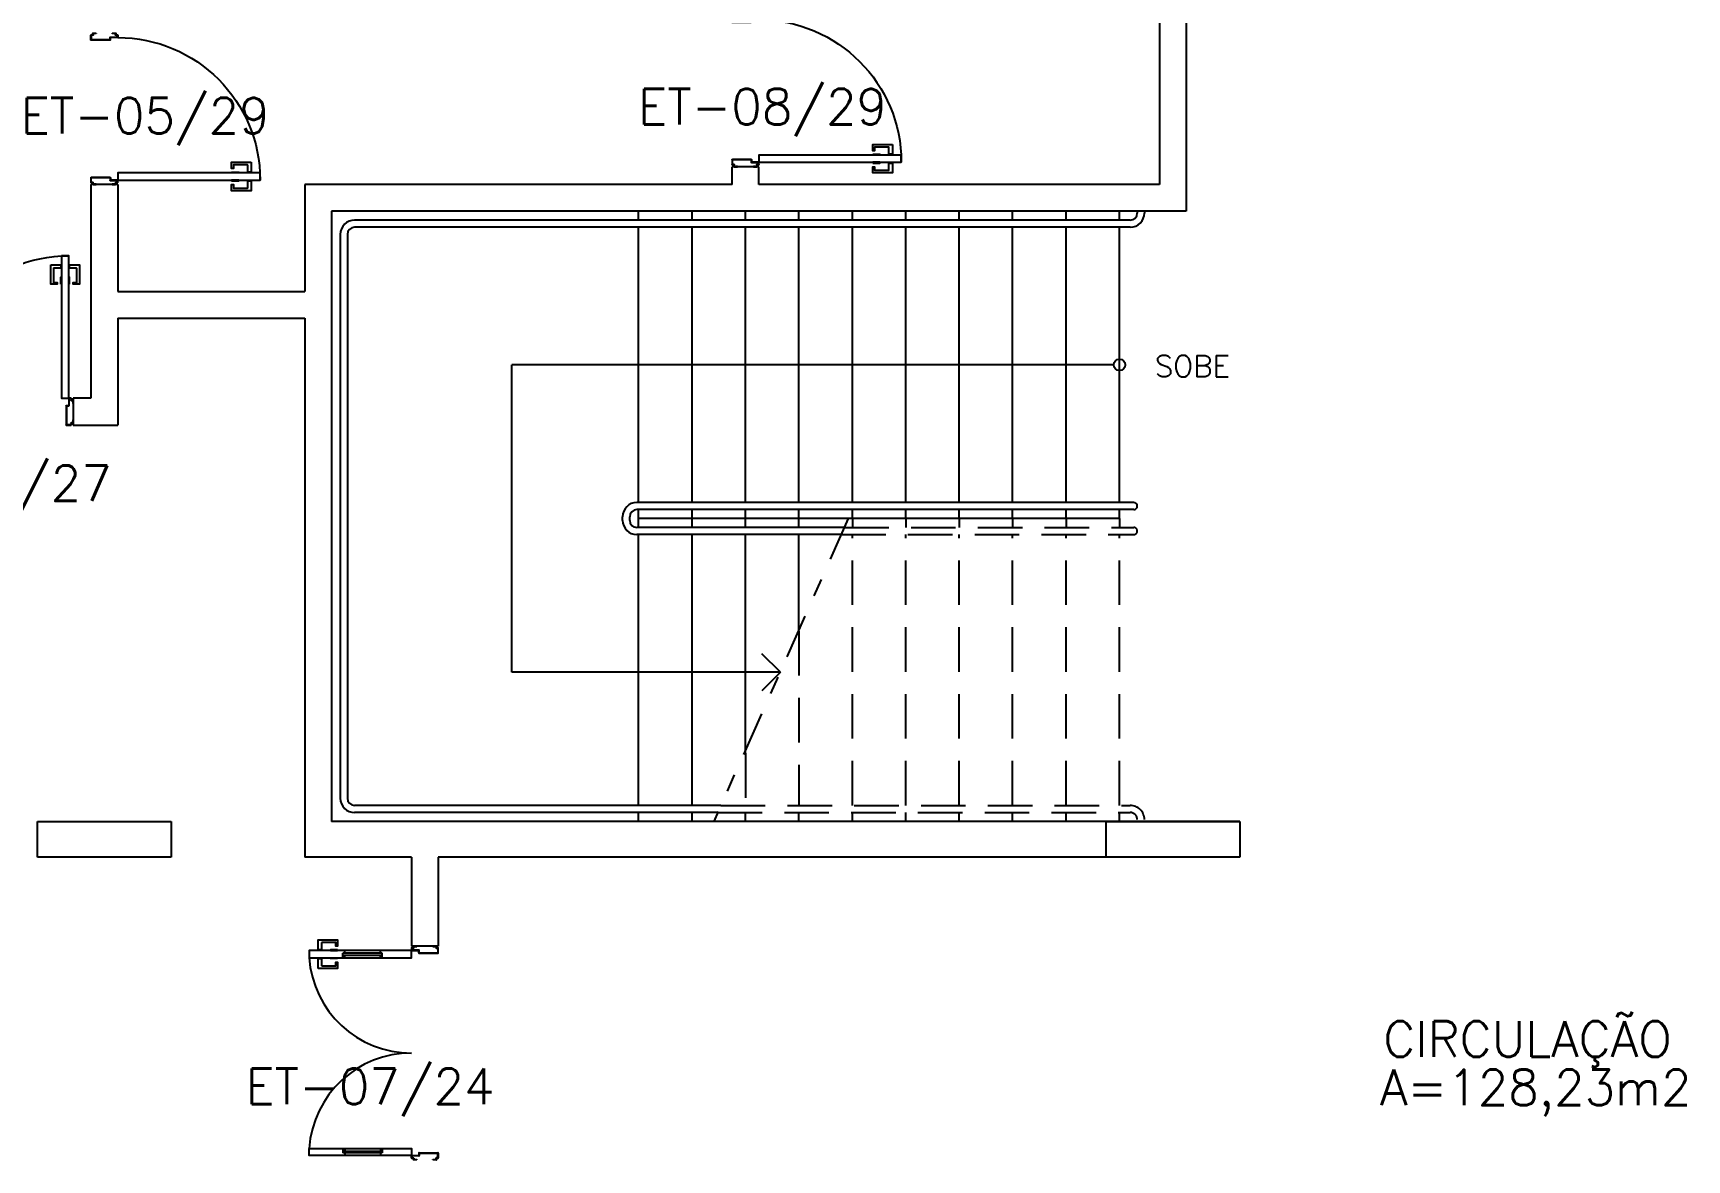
# Model space of a CAD drawing. Header units: millimetres. Extents: x 2686 to 2939, y 1294 to 1441.
# Drawn here: x 2889.9 to 2899.18, y 1354.65 to 1360.97 of the extents above; entities that cross this region are included whole.
import ezdxf

# ---------------------------------------------------------------- set-up
doc = ezdxf.new("R2010")
doc.units = ezdxf.units.MM
doc.linetypes.add('DASHDOT2', pattern=[0.5, 0.25, -0.125, 0, -0.125])
doc.linetypes.add('HIDDEN', pattern=[0.375, 0.25, -0.125])
for name, color, linetype in [('AR-ALV', 2, 'Continuous'), ('AR-CORR', 2, 'Continuous'), ('AR-DASH', 1, 'DASHDOT2'), ('AR-ESTC', 3, 'Continuous'), ('AR-PIS', 1, 'Continuous'), ('AR-PM', 2, 'Continuous'), ('AR-PORTA', 1, 'Continuous'), ('AR-PROJ', 1, 'HIDDEN'), ('AR-SIM', 2, 'Continuous'), ('AR-TXTESQ2', 2, 'Continuous'), ('AR-VIDRO', 2, 'Continuous'), ('ENDEREÇO', 2, 'Continuous'), ('maçaneta', 1, 'Continuous'), ('mov', 1, 'Continuous'), ('PM-PERFIL U-C', 2, 'Continuous'), ('pm1', 2, 'Continuous'), ('pm2', 2, 'Continuous'), ('TEXTO', 2, 'Continuous'), ('Área', 2, 'Continuous')]:
    doc.layers.add(name, color=color, linetype=linetype)
doc.styles.add('S12', font='simplex.shx', dxfattribs={"width": 1.1, "height": 0.12})
doc.styles.add('UNB-100', font='simplex.shx', dxfattribs={"height": 0.2})
doc.styles.add('UNB1-100', font='simplex.shx', dxfattribs={"height": 0.2})

# ---------------------------------------------------------------- blocks, each defined once
blk = doc.blocks.new('PM3C')
at = {"layer": 'maçaneta'}
for points in [[(0.02, 0.9), (-0.035, 0.9), (-0.035, 0.79), (0, 0.79), (0, 0.8), (-0.02, 0.8), (-0.02, 0.8785, -0.414214), (-0.0185, 0.88), (0.02, 0.88)], [(0.125, 0.9), (0.07, 0.9), (0.07, 0.88), (0.1085, 0.88, -0.414214), (0.11, 0.8785), (0.11, 0.8), (0.09, 0.8), (0.09, 0.79), (0.125, 0.79)]]:
    blk.add_lwpolyline(points, format="xyb", close=True, dxfattribs=at)
for points in [[(0.02, 0.79), (0.02, 0.83), (0.025, 0.83), (0.025, 0.79)], [(0.07, 0.79), (0.07, 0.83), (0.065, 0.83), (0.065, 0.79)]]:
    blk.add_lwpolyline(points, close=True, dxfattribs=at)
at = {"layer": 'mov'}
blk.add_arc((0.025, 0.15), 0.8, 0, 90, dxfattribs=at)
at = {"layer": 'PM-PERFIL U-C'}
for p, q in [((0, 0.12), (0, 0.1385)), ((0.002, 0.12), (0, 0.12)), ((0.0015, 0.14), (0.01, 0.14)), ((0.002, 0.138), (0.002, 0.12)), ((0.0105, 0.138), (0.002, 0.138)), ((0.01, 0.14), (0.01, 0.1485)), ((0.0115, 0.15), (0.0235, 0.15)), ((0.012, 0.148), (0.012, 0.1395)), ((0.023, 0.148), (0.012, 0.148)), ((0.023, 0.1085), (0.023, 0.148)), ((0.038, 0.107), (0.0245, 0.107)), ((0.025, 0.1485), (0.025, 0.109)), ((0.0385, 0.109), (0.025, 0.109)), ((0.038, 0.107), (0.038, 0.002)), ((0.04, 0.1075), (0.04, 0.0015)), ((0.81, 0.1075), (0.81, 0.0015)), ((0.8115, 0.109), (0.825, 0.109)), ((0.812, 0.107), (0.8255, 0.107)), ((0.812, 0.107), (0.812, 0.002)), ((0.825, 0.1485), (0.825, 0.109)), ((0.8385, 0.15), (0.8265, 0.15)), ((0.827, 0.148), (0.838, 0.148)), ((0.827, 0.1085), (0.827, 0.148)), ((0.838, 0.148), (0.838, 0.1395)), ((0.8395, 0.138), (0.848, 0.138)), ((0.84, 0.14), (0.84, 0.1485)), ((0.8485, 0.14), (0.84, 0.14)), ((0.848, 0.138), (0.848, 0.12)), ((0.848, 0.12), (0.85, 0.12)), ((0.85, 0.12), (0.85, 0.1385)), ((0, 0.03), (0.002, 0.03)), ((0, 0.0115), (0, 0.03)), ((0.01, 0.01), (0.0015, 0.01)), ((0.002, 0.03), (0.002, 0.012)), ((0.002, 0.012), (0.0105, 0.012)), ((0.01, 0.0015), (0.01, 0.01)), ((0.0385, 0), (0.0115, 0)), ((0.012, 0.0105), (0.012, 0.002)), ((0.012, 0.002), (0.038, 0.002)), ((0.8115, 0), (0.8385, 0)), ((0.838, 0.002), (0.812, 0.002)), ((0.838, 0.0105), (0.838, 0.002)), ((0.848, 0.012), (0.8395, 0.012)), ((0.84, 0.0015), (0.84, 0.01)), ((0.84, 0.01), (0.8485, 0.01)), ((0.85, 0.03), (0.848, 0.03)), ((0.848, 0.03), (0.848, 0.012)), ((0.85, 0.0115), (0.85, 0.03))]:
    blk.add_line(p, q, dxfattribs=at)
for centre, start, end in [((0.0015, 0.1385), 90, 180), ((0.0115, 0.1485), 90, 180), ((0.0105, 0.1395), 270, 0), ((0.0245, 0.1085), 180, 270), ((0.0235, 0.1485), 360, 90), ((0.0385, 0.1075), 0, 90), ((0.8115, 0.1075), 90, 180), ((0.8265, 0.1485), 90, 180), ((0.8255, 0.1085), 270, 0), ((0.8395, 0.1395), 180, 270), ((0.8385, 0.1485), 0, 90), ((0.8485, 0.1385), 0, 90), ((0.0015, 0.0115), 180, 270), ((0.0115, 0.0015), 180, 270), ((0.0105, 0.0105), 0, 90), ((0.0385, 0.0015), 269.93864, 0), ((0.8115, 0.0015), 180, 270.06136), ((0.8395, 0.0105), 90, 180), ((0.8385, 0.0015), 270, 0), ((0.8485, 0.0115), 270, 0)]:
    blk.add_arc(centre, 0.0015, start, end, dxfattribs=at)
at = {"layer": 'pm1'}
blk.add_lwpolyline([(0.065, 0.95), (0.065, 0.15), (0.025, 0.15), (0.025, 0.95)], close=True, dxfattribs=at)
blk = doc.blocks.new('marco-d')
at = {"layer": 'PM-PERFIL U-C'}
for p, q in [((-0.0135, 0), (-0.0015, 0)), ((-0.025, -0.03), (-0.025, -0.0115)), ((-0.023, -0.03), (-0.025, -0.03)), ((-0.0235, -0.01), (-0.015, -0.01)), ((-0.0145, -0.012), (-0.023, -0.012)), ((-0.023, -0.012), (-0.023, -0.03)), ((-0.015, -0.01), (-0.015, -0.0015)), ((-0.002, -0.002), (-0.013, -0.002)), ((-0.013, -0.002), (-0.013, -0.0105)), ((-0.002, -0.0415), (-0.002, -0.002)), ((0.013, -0.043), (-0.0005, -0.043)), ((0, -0.0015), (0, -0.041)), ((0.0135, -0.041), (0, -0.041)), ((0.013, -0.043), (0.013, -0.148)), ((0.015, -0.0425), (0.015, -0.1485)), ((-0.025, -0.1385), (-0.025, -0.12)), ((-0.025, -0.12), (-0.023, -0.12)), ((-0.015, -0.14), (-0.0235, -0.14)), ((-0.023, -0.12), (-0.023, -0.138)), ((-0.023, -0.138), (-0.0145, -0.138)), ((-0.015, -0.1485), (-0.015, -0.14)), ((0.0135, -0.15), (-0.0135, -0.15)), ((-0.013, -0.1395), (-0.013, -0.148)), ((-0.013, -0.148), (0.013, -0.148))]:
    blk.add_line(p, q, dxfattribs=at)
for centre, start, end in [((-0.0135, -0.0015), 90, 180), ((-0.0015, -0.0015), 360, 90), ((-0.0235, -0.0115), 90, 180), ((-0.0145, -0.0105), 270, 0), ((-0.0005, -0.0415), 180, 270), ((0.0135, -0.0425), 0, 90), ((-0.0235, -0.1385), 180, 270), ((-0.0135, -0.1485), 180, 270), ((-0.0145, -0.1395), 0, 90), ((0.0135, -0.1485), 269.93864, 0)]:
    blk.add_arc(centre, 0.0015, start, end, dxfattribs=at)
blk = doc.blocks.new('marco-e')
at = {"layer": 'PM-PERFIL U-C'}
for p, q in [((-0.015, -0.0425), (-0.015, -0.1485)), ((-0.0135, -0.041), (0, -0.041)), ((-0.013, -0.043), (0.0005, -0.043)), ((-0.013, -0.043), (-0.013, -0.148)), ((0, -0.0015), (0, -0.041)), ((0.0135, 0), (0.0015, 0)), ((0.002, -0.0415), (0.002, -0.002)), ((0.002, -0.002), (0.013, -0.002)), ((0.013, -0.002), (0.013, -0.0105)), ((0.0145, -0.012), (0.023, -0.012)), ((0.015, -0.01), (0.015, -0.0015)), ((0.0235, -0.01), (0.015, -0.01)), ((0.023, -0.012), (0.023, -0.03)), ((0.023, -0.03), (0.025, -0.03)), ((0.025, -0.03), (0.025, -0.0115)), ((-0.0135, -0.15), (0.0135, -0.15)), ((0.013, -0.148), (-0.013, -0.148)), ((0.013, -0.1395), (0.013, -0.148)), ((0.023, -0.138), (0.0145, -0.138)), ((0.015, -0.14), (0.0235, -0.14)), ((0.015, -0.1485), (0.015, -0.14)), ((0.025, -0.12), (0.023, -0.12)), ((0.023, -0.12), (0.023, -0.138)), ((0.025, -0.1385), (0.025, -0.12))]:
    blk.add_line(p, q, dxfattribs=at)
for centre, start, end in [((-0.0135, -0.0425), 90, 180), ((0.0015, -0.0015), 90, 180), ((0.0005, -0.0415), 270, 0), ((0.0145, -0.0105), 180, 270), ((0.0135, -0.0015), 0, 90), ((0.0235, -0.0115), 0, 90), ((-0.0135, -0.1485), 180, 270.06136), ((0.0145, -0.1395), 90, 180), ((0.0135, -0.1485), 270, 0), ((0.0235, -0.1385), 270, 0)]:
    blk.add_arc(centre, 0.0015, start, end, dxfattribs=at)
blk = doc.blocks.new('PM6V-A')
at = {"layer": 'AR-VIDRO'}
for p, q in [((0.04, 0.325), (0.04, 0.525)), ((0.05, 0.525), (0.05, 0.325)), ((1.15, 0.525), (1.15, 0.325)), ((1.16, 0.325), (1.16, 0.525))]:
    blk.add_line(p, q, dxfattribs=at)
at = {"layer": 'maçaneta'}
for points in [[(1.075, 0.675), (1.13, 0.675), (1.13, 0.655), (1.0915, 0.655, 0.414214), (1.09, 0.6535), (1.09, 0.575), (1.11, 0.575), (1.11, 0.565), (1.075, 0.565)], [(1.18, 0.675), (1.235, 0.675), (1.235, 0.565), (1.2, 0.565), (1.2, 0.575), (1.22, 0.575), (1.22, 0.6535, 0.414214), (1.2185, 0.655), (1.18, 0.655)]]:
    blk.add_lwpolyline(points, format="xyb", close=True, dxfattribs=at)
for points in [[(1.13, 0.565), (1.13, 0.605), (1.135, 0.605), (1.135, 0.565)], [(1.18, 0.565), (1.18, 0.605), (1.175, 0.605), (1.175, 0.565)]]:
    blk.add_lwpolyline(points, close=True, dxfattribs=at)
at = {"layer": 'mov'}
for centre, start, end in [((0.025, 0.1514), 359.86061, 86.01115), ((1.175, 0.1514), 93.98885, 180.13939)]:
    blk.add_arc(centre, 0.575, start, end, dxfattribs=at)
at = {"layer": 'pm1'}
for p, q in [((0.04, 0.525), (0.025, 0.525)), ((0.065, 0.535), (0.04, 0.535)), ((0.04, 0.525), (0.04, 0.535)), ((0.05, 0.535), (0.05, 0.525)), ((0.065, 0.525), (0.05, 0.525)), ((0.065, 0.535), (0.065, 0.525)), ((1.135, 0.535), (1.135, 0.525)), ((1.135, 0.535), (1.16, 0.535)), ((1.135, 0.525), (1.15, 0.525)), ((1.15, 0.535), (1.15, 0.525)), ((1.16, 0.525), (1.16, 0.535)), ((1.16, 0.525), (1.175, 0.525)), ((0.04, 0.325), (0.025, 0.325)), ((0.04, 0.315), (0.04, 0.325)), ((0.065, 0.315), (0.04, 0.315)), ((0.065, 0.325), (0.05, 0.325)), ((0.05, 0.325), (0.05, 0.315)), ((0.065, 0.325), (0.065, 0.315)), ((1.135, 0.325), (1.135, 0.315)), ((1.135, 0.325), (1.15, 0.325)), ((1.135, 0.315), (1.16, 0.315)), ((1.15, 0.325), (1.15, 0.315)), ((1.16, 0.315), (1.16, 0.325)), ((1.16, 0.325), (1.175, 0.325))]:
    blk.add_line(p, q, dxfattribs=at)
for points in [[(0.025, 0.525), (0.025, 0.725), (0.065, 0.725), (0.065, 0.525)], [(1.175, 0.525), (1.175, 0.725), (1.135, 0.725), (1.135, 0.525)], [(0.065, 0.325), (0.065, 0.15), (0.025, 0.15), (0.025, 0.325)], [(1.135, 0.325), (1.135, 0.15), (1.175, 0.15), (1.175, 0.325)]]:
    blk.add_lwpolyline(points, dxfattribs=at)
at = {"layer": 'pm2'}
for p, q in [((0.025, 0.325), (0.025, 0.525)), ((0.065, 0.525), (0.065, 0.325)), ((1.135, 0.525), (1.135, 0.325)), ((1.175, 0.325), (1.175, 0.525))]:
    blk.add_line(p, q, dxfattribs=at)
at = {"layer": 'pm1'}
for name, p in [('marco-d', (0.025, 0.15)), ('marco-e', (1.175, 0.15))]:
    blk.add_blockref(name, p, dxfattribs=at)

msp = doc.modelspace()

# ---------------------------------------------------------------- linework, layer by layer
at = {"layer": 'AR-ALV'}
for p, q in [((2896.2207, 1363.5749), (2896.2207, 1360.1249)), ((2896.3707, 1363.5749), (2896.3707, 1359.9749)), ((2893.8207, 1360.1249), (2893.8207, 1360.2249)), ((2893.9707, 1360.2249), (2893.8207, 1360.2249)), ((2893.9707, 1360.1249), (2893.9707, 1360.2249)), ((2890.2207, 1360.1249), (2890.2207, 1358.9249)), ((2890.3707, 1360.1249), (2890.2207, 1360.1249)), ((2890.3707, 1360.1249), (2890.3707, 1359.5249)), ((2891.4207, 1360.1249), (2891.4207, 1359.5249)), ((2893.8207, 1360.1249), (2891.4207, 1360.1249)), ((2896.2207, 1360.1249), (2893.9707, 1360.1249)), ((2896.3707, 1359.9749), (2891.5707, 1359.9749)), ((2891.5707, 1359.9749), (2891.5707, 1356.5499)), ((2891.5707, 1359.9749), (2891.5707, 1358.3249)), ((2890.3707, 1359.5249), (2891.4207, 1359.5249)), ((2890.3707, 1359.3749), (2891.4207, 1359.3749)), ((2890.3707, 1359.3749), (2890.3707, 1358.7749)), ((2891.4207, 1359.3749), (2891.4207, 1356.3499)), ((2891.4207, 1359.0749), (2891.4207, 1359.0749)), ((2890.2207, 1358.9249), (2890.1207, 1358.9249)), ((2890.1207, 1358.9249), (2890.1207, 1358.7749)), ((2890.1207, 1358.7749), (2890.3707, 1358.7749)), ((2896.6707, 1356.5499), (2891.5707, 1356.5499)), ((2896.6707, 1356.5499), (2896.6707, 1356.3499)), ((2892.0207, 1356.3499), (2891.4207, 1356.3499)), ((2892.0207, 1356.3499), (2892.0207, 1355.8499)), ((2896.6707, 1356.3499), (2892.1707, 1356.3499)), ((2892.1707, 1356.3499), (2892.1707, 1355.8499)), ((2892.1707, 1355.8499), (2892.0207, 1355.8499))]:
    msp.add_line(p, q, dxfattribs=at)
at = {"layer": 'AR-CORR'}
for p, q in [((2896.0557, 1359.9249), (2891.7007, 1359.9249)), ((2891.6207, 1359.8449), (2891.6207, 1356.6799)), ((2891.6607, 1359.8449), (2891.6607, 1356.6799)), ((2896.0557, 1359.8849), (2891.7007, 1359.8849)), ((2896.0757, 1358.3399), (2893.2857, 1358.3399)), ((2893.2057, 1358.2399), (2893.2057, 1358.2599)), ((2893.2457, 1358.2399), (2893.2457, 1358.2599)), ((2896.0757, 1358.2999), (2893.2857, 1358.2999)), ((2894.4504, 1358.1999), (2893.2857, 1358.1999)), ((2894.4329, 1358.1599), (2893.2857, 1358.1599)), ((2893.7565, 1356.6399), (2891.7007, 1356.6399)), ((2893.739, 1356.5999), (2891.7007, 1356.5999))]:
    msp.add_line(p, q, dxfattribs=at)
for centre, radius, start, end in [((2891.7007, 1359.8449), 0.08, 90, 180), ((2891.7007, 1359.8449), 0.04, 90, 180), ((2893.2857, 1358.2599), 0.08, 90, 180), ((2896.0757, 1358.3199), 0.02, 270, 90), ((2893.2857, 1358.2399), 0.08, 180, 270), ((2893.2857, 1358.2599), 0.04, 90, 180), ((2893.2857, 1358.2399), 0.04, 180, 270), ((2891.7007, 1356.6799), 0.08, 180, 270), ((2891.7007, 1356.6799), 0.04, 180, 270)]:
    msp.add_arc(centre, radius, start, end, dxfattribs=at)
at = {"layer": 'AR-DASH'}
msp.add_line((2894.4723, 1358.2499), (2893.7171, 1356.5499), dxfattribs=at)
at = {"layer": 'AR-ESTC'}
for p, q in [((2889.9207, 1356.5499), (2890.6707, 1356.5499)), ((2889.9207, 1356.3499), (2889.9207, 1356.5499)), ((2890.6707, 1356.5499), (2890.6707, 1356.3499)), ((2895.9207, 1356.5499), (2896.6707, 1356.5499)), ((2895.9207, 1356.3499), (2895.9207, 1356.5499)), ((2896.6707, 1356.5499), (2896.6707, 1356.3499)), ((2890.6707, 1356.3499), (2889.9207, 1356.3499)), ((2896.6707, 1356.3499), (2895.9207, 1356.3499))]:
    msp.add_line(p, q, dxfattribs=at)
at = {"layer": 'AR-PIS'}
for p, q in [((2893.2957, 1359.9249), (2893.2957, 1359.9749)), ((2893.5957, 1359.9249), (2893.5957, 1359.9749)), ((2893.8957, 1359.9249), (2893.8957, 1359.9749)), ((2894.1957, 1359.9249), (2894.1957, 1359.9749)), ((2894.4957, 1359.9249), (2894.4957, 1359.9749)), ((2894.7957, 1359.9249), (2894.7957, 1359.9749)), ((2895.0957, 1359.9249), (2895.0957, 1359.9749)), ((2895.3957, 1359.9249), (2895.3957, 1359.9749)), ((2895.6957, 1359.9249), (2895.6957, 1359.9749)), ((2895.9957, 1359.9249), (2895.9957, 1359.9749)), ((2893.2957, 1358.3399), (2893.2957, 1359.8849)), ((2893.5957, 1358.3399), (2893.5957, 1359.8849)), ((2893.8957, 1358.3399), (2893.8957, 1359.8849)), ((2894.1957, 1358.3399), (2894.1957, 1359.8849)), ((2894.4957, 1358.3399), (2894.4957, 1359.8849)), ((2894.7957, 1358.3399), (2894.7957, 1359.8849)), ((2895.0957, 1358.3399), (2895.0957, 1359.8849)), ((2895.3957, 1358.3399), (2895.3957, 1359.8849)), ((2895.6957, 1358.3399), (2895.6957, 1359.8849)), ((2895.9957, 1358.3399), (2895.9957, 1359.8849)), ((2893.2957, 1358.1999), (2893.2957, 1358.2999)), ((2895.9957, 1358.2499), (2893.2957, 1358.2499)), ((2893.5957, 1358.1999), (2893.5957, 1358.2999)), ((2893.8957, 1358.1999), (2893.8957, 1358.2999)), ((2894.1957, 1358.1999), (2894.1957, 1358.2999)), ((2894.4957, 1358.2499), (2894.4957, 1358.2999)), ((2894.7957, 1358.2499), (2894.7957, 1358.2999)), ((2895.0957, 1358.2499), (2895.0957, 1358.2999)), ((2895.3957, 1358.2499), (2895.3957, 1358.2999)), ((2895.6957, 1358.2499), (2895.6957, 1358.2999)), ((2895.9957, 1358.2499), (2895.9957, 1358.2999)), ((2893.2957, 1356.6399), (2893.2957, 1358.1599)), ((2893.5957, 1356.6399), (2893.5957, 1358.1599)), ((2893.8957, 1356.9329), (2893.8957, 1358.1599)), ((2894.1957, 1357.6182), (2894.1957, 1358.1599)), ((2893.2957, 1356.5499), (2893.2957, 1356.5999)), ((2893.5957, 1356.5499), (2893.5957, 1356.5999))]:
    msp.add_line(p, q, dxfattribs=at)
at = {"layer": 'AR-PM'}
for p, q in [((2896.0957, 1359.9749), (2896.0957, 1359.9649)), ((2896.1357, 1359.9749), (2896.1357, 1359.9649)), ((2892.5832, 1357.3874), (2892.5832, 1359.1124)), ((2894.0915, 1357.3874), (2892.5832, 1357.3874))]:
    msp.add_line(p, q, dxfattribs=at)
for radius in [0.08, 0.04]:
    msp.add_arc((2896.0557, 1359.9649), radius, 270, 0, dxfattribs=at)
at = {"layer": 'AR-PROJ'}
for p, q in [((2894.4957, 1358.2499), (2894.4957, 1358.1999)), ((2894.7957, 1358.2499), (2894.7957, 1358.1999)), ((2895.0957, 1358.2499), (2895.0957, 1358.1999)), ((2895.3957, 1358.2499), (2895.3957, 1358.1999)), ((2895.6957, 1358.2499), (2895.6957, 1358.1999)), ((2895.9957, 1358.2499), (2895.9957, 1358.1999)), ((2894.4329, 1358.1599), (2896.0757, 1358.1599)), ((2894.4504, 1358.1999), (2896.0757, 1358.1999)), ((2894.4957, 1356.6399), (2894.4957, 1358.1599)), ((2894.7957, 1356.6399), (2894.7957, 1358.1599)), ((2895.0957, 1356.6399), (2895.0957, 1358.1599)), ((2895.3957, 1356.6399), (2895.3957, 1358.1599)), ((2895.6957, 1356.6399), (2895.6957, 1358.1599)), ((2895.9957, 1356.6399), (2895.9957, 1358.1599)), ((2894.1957, 1357.6182), (2894.1957, 1356.6399)), ((2893.8957, 1356.9329), (2893.8957, 1356.6399)), ((2893.739, 1356.5999), (2896.0557, 1356.5999)), ((2893.7565, 1356.6399), (2896.0557, 1356.6399)), ((2893.8957, 1356.5499), (2893.8957, 1356.5999)), ((2894.1957, 1356.5499), (2894.1957, 1356.5999)), ((2894.4957, 1356.5499), (2894.4957, 1356.5999)), ((2894.7957, 1356.5499), (2894.7957, 1356.5999)), ((2895.0957, 1356.5499), (2895.0957, 1356.5999)), ((2895.3957, 1356.5499), (2895.3957, 1356.5999)), ((2895.6957, 1356.5499), (2895.6957, 1356.5999)), ((2895.9957, 1356.5499), (2895.9957, 1356.5999))]:
    msp.add_line(p, q, dxfattribs=at)
for centre, radius, start in [((2896.0757, 1358.1799), 0.02, 270), ((2896.0557, 1356.5599), 0.08, 0), ((2896.0557, 1356.5599), 0.04, 0)]:
    msp.add_arc(centre, radius, start, 90, dxfattribs=at)
at = {"layer": 'AR-SIM'}
for p, q in [((2895.9634, 1359.1124), (2892.5832, 1359.1124)), ((2894.0915, 1357.3874), (2893.9877, 1357.4913)), ((2894.0915, 1357.3874), (2893.9877, 1357.2836))]:
    msp.add_line(p, q, dxfattribs=at)
msp.add_circle((2895.9957, 1359.1124), 0.0323, dxfattribs=at)

# ---------------------------------------------------------------- block references
at = {"layer": 'AR-PORTA', "xscale": -1, "rotation": 270}
for p in [(2893.8207, 1360.2249), (2890.2207, 1360.1249)]:
    msp.add_blockref('PM3C', p, dxfattribs=at)
at = {"layer": 'AR-PORTA', "xscale": -1}
msp.add_blockref('PM3C', (2890.1207, 1358.7749), dxfattribs=at)
at = {"layer": 'AR-PORTA', "rotation": 90}
msp.add_blockref('PM6V-A', (2892.1707, 1354.6499), dxfattribs=at)

# ---------------------------------------------------------------- texts
at = {"layer": 'AR-TXTESQ2', "style": 'S12'}
msp.add_text('SOBE', height=0.12, dxfattribs=at).set_placement((2896.1941, 1359.0458))
at = {"layer": 'ENDEREÇO', "style": 'UNB1-100'}
for s, p in [('ET-08/29', (2893.2932, 1360.4621)), ('ET-05/29', (2889.8268, 1360.4119)), ('ET-05/27', (2888.9401, 1358.3485)), ('ET-07/24', (2891.0895, 1354.9629))]:
    msp.add_text(s, height=0.2, dxfattribs=at).set_placement(p)
at = {"layer": 'TEXTO', "style": 'UNB-100'}
msp.add_text('CIRCULAÇÃO', height=0.2, dxfattribs=at).set_placement((2897.4769, 1355.2278))
at = {"layer": 'Área', "style": 'UNB-100'}
msp.add_text('A=128,23m2', height=0.2, dxfattribs=at).set_placement((2897.4587, 1354.9565))

doc.saveas('drawing.dxf')
